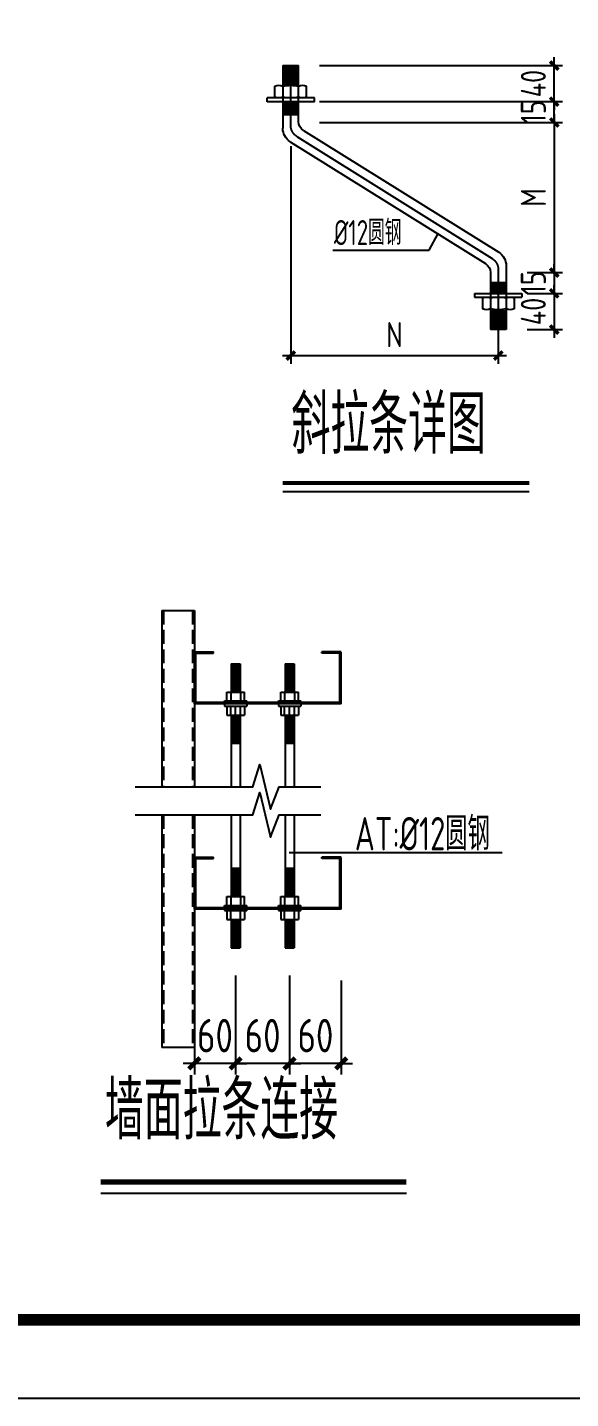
# Model space of a CAD drawing. Extents: x 180850 to 1399066, y 48356 to 327880.
# Drawn here: x 1126569 to 1136329, y 136382 to 161005 of the extents above; entities that cross this region are included whole.
import ezdxf
from ezdxf.enums import TextEntityAlignment as Align

# ---------------------------------------------------------------- set-up
doc = ezdxf.new("R2010")
doc.units = 0
doc.header["$LTSCALE"] = 1000
doc.linetypes.add('ACAD_ISO04W100', pattern=[30.5, 24, -3, 0.5, -3])
doc.linetypes.add('DASH', pattern=[0.35, 0.25, -0.1])
for name, color, linetype in [('AXIS_DIM', 3, 'Continuous'), ('DIM', 146, 'Continuous'), ('Jjlx', 2, 'Continuous'), ('LT', 181, 'Continuous'), ('NUM', 7, 'Continuous'), ('PUB_TITLE', 4, 'Continuous'), ('PZ', 202, 'Continuous'), ('THIN', 7, 'Continuous'), ('引出线', 3, 'Continuous'), ('引线', 3, 'Continuous'), ('文字', 7, 'Continuous'), ('轴线', 8, 'ACAD_ISO04W100')]:
    doc.layers.add(name, color=color, linetype=linetype)
doc.styles.add('TSSD_Dimension', font='Tssdeng.shx', dxfattribs={"width": 0.8, "bigfont": 'hztxt.shx'})
doc.styles.add('标准字体', font='tssdeng.shx', dxfattribs={"width": 0.7, "bigfont": 'tssdchn.shx'})
doc.dimstyles.new('TSSD_15_150', dxfattribs={"dimtxt": 450, "dimasz": 150, "dimexe": 150, "dimexo": 375, "dimgap": 150, "dimtad": 1, "dimdec": 0, "dimlfac": 0.1, "dimzin": 0, "dimdsep": 46, "dimtxsty": 'TSSD_Dimension', "dimblk": 'ARCHTICK', "dimblk1": 'ARCHTICK', "dimblk2": 'ARCHTICK', "dimcen": 0, "dimdle": 150, "dimclrt": 7, "dimadec": 0, "dimazin": 0, "dimtfac": 1, "dimtdec": 0, "dimtix": 1, "dimtmove": 2, "dimatfit": 3, "dimfxl": 1, "dimtolj": 1, "dimtzin": 0, "dimarcsym": 0})
doc.dimstyles.new('TSSD_20_200', dxfattribs={"dimtxt": 600, "dimasz": 200, "dimexe": 200, "dimexo": 500, "dimgap": 200, "dimtad": 1, "dimdec": 0, "dimlfac": 0.05, "dimzin": 0, "dimdsep": 46, "dimtxsty": 'TSSD_Dimension', "dimblk": 'ARCHTICK', "dimblk1": 'ARCHTICK', "dimblk2": 'ARCHTICK', "dimcen": 0, "dimdle": 200, "dimclrt": 7, "dimadec": 0, "dimazin": 0, "dimtfac": 1, "dimtdec": 0, "dimtix": 1, "dimtmove": 2, "dimatfit": 3, "dimfxl": 1, "dimtolj": 1, "dimtzin": 0, "dimarcsym": 0})

# ---------------------------------------------------------------- blocks, each defined once
blk = doc.blocks.new('_ArchTick')
at = {"color": 0, "linetype": 'ByBlock', "const_width": 0.4}
blk.add_lwpolyline([(-0.5, -0.5), (0.5, 0.5)], dxfattribs=at)
blk = doc.blocks.new('*D542')
at = {"layer": 'AXIS_DIM', "color": 0, "lineweight": -2, "transparency": 16777216}
for p, q in [((1129569, 143979), (1129569, 142200)), ((1130311, 143979), (1130311, 142200)), ((1129569, 142400), (1129369, 142400)), ((1130311, 142400), (1129569, 142400)), ((1130311, 142400), (1130511, 142400))]:
    blk.add_line(p, q, dxfattribs=at)
at = {"layer": 'Defpoints', "color": 0, "transparency": 16777216}
for p in [(1129569, 144479), (1130311, 144479), (1129569, 142400)]:
    blk.add_point(p, dxfattribs=at)
at = {"layer": 'AXIS_DIM', "color": 0, "lineweight": -2, "transparency": 16777216, "xscale": 200, "yscale": 200, "zscale": 200}
blk.add_blockref('_ArchTick', (1129569, 142400), dxfattribs=at)
at = {"layer": 'AXIS_DIM', "color": 0, "lineweight": -2, "transparency": 16777216, "xscale": 200, "yscale": 200, "zscale": 200, "rotation": 180}
blk.add_blockref('_ArchTick', (1130311, 142400), dxfattribs=at)
at = {"layer": 'AXIS_DIM', "color": 7, "transparency": 16777216, "insert": (1129940, 142900), "char_height": 600, "attachment_point": 5, "style": 'TSSD_Dimension'}
blk.add_mtext('\\A1;60', dxfattribs=at)
blk = doc.blocks.new('*D543')
at = {"layer": 'AXIS_DIM', "color": 0, "lineweight": -2, "transparency": 16777216}
for p, q in [((1131280, 143979), (1131280, 142200)), ((1132209, 143887), (1132209, 142200)), ((1131280, 142400), (1131080, 142400)), ((1132209, 142400), (1131280, 142400)), ((1132209, 142400), (1132409, 142400))]:
    blk.add_line(p, q, dxfattribs=at)
at = {"layer": 'Defpoints', "color": 0, "transparency": 16777216}
for p in [(1131280, 144479), (1132209, 144387), (1131280, 142400)]:
    blk.add_point(p, dxfattribs=at)
at = {"layer": 'AXIS_DIM', "color": 0, "lineweight": -2, "transparency": 16777216, "xscale": 200, "yscale": 200, "zscale": 200}
blk.add_blockref('_ArchTick', (1131280, 142400), dxfattribs=at)
at = {"layer": 'AXIS_DIM', "color": 0, "lineweight": -2, "transparency": 16777216, "xscale": 200, "yscale": 200, "zscale": 200, "rotation": 180}
blk.add_blockref('_ArchTick', (1132209, 142400), dxfattribs=at)
at = {"layer": 'AXIS_DIM', "color": 7, "transparency": 16777216, "insert": (1131745, 142900), "char_height": 600, "attachment_point": 5, "style": 'TSSD_Dimension'}
blk.add_mtext('\\A1;60', dxfattribs=at)
blk = doc.blocks.new('*D547')
at = {"layer": 'AXIS_DIM', "color": 0, "lineweight": -2, "transparency": 16777216}
for p, q in [((1130311, 143979), (1130311, 142200)), ((1131280, 143979), (1131280, 142200)), ((1130311, 142400), (1130111, 142400)), ((1131280, 142400), (1130311, 142400)), ((1131280, 142400), (1131480, 142400))]:
    blk.add_line(p, q, dxfattribs=at)
at = {"layer": 'Defpoints', "color": 0, "transparency": 16777216}
for p in [(1130311, 144479), (1131280, 144479), (1130311, 142400)]:
    blk.add_point(p, dxfattribs=at)
at = {"layer": 'AXIS_DIM', "color": 0, "lineweight": -2, "transparency": 16777216, "xscale": 200, "yscale": 200, "zscale": 200}
blk.add_blockref('_ArchTick', (1130311, 142400), dxfattribs=at)
at = {"layer": 'AXIS_DIM', "color": 0, "lineweight": -2, "transparency": 16777216, "xscale": 200, "yscale": 200, "zscale": 200, "rotation": 180}
blk.add_blockref('_ArchTick', (1131280, 142400), dxfattribs=at)
at = {"layer": 'AXIS_DIM', "color": 7, "transparency": 16777216, "insert": (1130796, 142900), "char_height": 600, "attachment_point": 5, "style": 'TSSD_Dimension'}
blk.add_mtext('\\A1;60', dxfattribs=at)
blk = doc.blocks.new('*D528')
at = {"layer": 'Defpoints', "color": 0, "transparency": 16777216}
for p in [(1135172, 156603), (1135391, 156229), (1136035, 156229)]:
    blk.add_point(p, dxfattribs=at)
at = {"layer": 'DIM', "color": 0, "lineweight": -2, "transparency": 16777216}
for p, q in [((1136035, 156603), (1136035, 156753)), ((1135547, 156603), (1136185, 156603)), ((1136035, 156603), (1136035, 156229)), ((1135766, 156229), (1136185, 156229)), ((1136035, 156229), (1136035, 156079))]:
    blk.add_line(p, q, dxfattribs=at)
at = {"layer": 'DIM', "color": 0, "lineweight": -2, "transparency": 16777216, "xscale": 150, "yscale": 150, "zscale": 150}
for p, rotation in [((1136035, 156603), 270), ((1136035, 156229), 90)]:
    blk.add_blockref('_ArchTick', p, dxfattribs=dict(at, rotation=rotation))
at = {"layer": 'DIM', "color": 7, "transparency": 16777216, "insert": (1135660, 156416), "char_height": 450, "attachment_point": 5, "rotation": 90, "style": 'TSSD_Dimension'}
blk.add_mtext('\\A1;15', dxfattribs=at)
blk = doc.blocks.new('*D529')
at = {"layer": 'Defpoints', "color": 0, "transparency": 16777216}
for p in [(1135172, 156229), (1135172, 155580), (1136035, 155580)]:
    blk.add_point(p, dxfattribs=at)
at = {"layer": 'DIM', "color": 0, "lineweight": -2, "transparency": 16777216}
for p, q in [((1136035, 156229), (1136035, 156379)), ((1135547, 156229), (1136185, 156229)), ((1136035, 156229), (1136035, 155580)), ((1135547, 155580), (1136185, 155580)), ((1136035, 155580), (1136035, 155430))]:
    blk.add_line(p, q, dxfattribs=at)
at = {"layer": 'DIM', "color": 0, "lineweight": -2, "transparency": 16777216, "xscale": 150, "yscale": 150, "zscale": 150}
for p, rotation in [((1136035, 156229), 270), ((1136035, 155580), 90)]:
    blk.add_blockref('_ArchTick', p, dxfattribs=dict(at, rotation=rotation))
at = {"layer": 'DIM', "color": 7, "transparency": 16777216, "insert": (1135660, 155904), "char_height": 450, "attachment_point": 5, "rotation": 90, "style": 'TSSD_Dimension'}
blk.add_mtext('\\A1;40', dxfattribs=at)
blk = doc.blocks.new('*D530')
at = {"layer": 'Defpoints', "color": 0, "transparency": 16777216}
for p in [(1131301, 159246), (1135030, 156117), (1135030, 155112)]:
    blk.add_point(p, dxfattribs=at)
at = {"layer": 'DIM', "color": 0, "lineweight": -2, "transparency": 16777216}
for p, q in [((1131301, 158871), (1131301, 154962)), ((1135030, 155742), (1135030, 154962)), ((1131151, 155112), (1135180, 155112))]:
    blk.add_line(p, q, dxfattribs=at)
at = {"layer": 'DIM', "color": 0, "lineweight": -2, "transparency": 16777216, "xscale": 150, "yscale": 150, "zscale": 150, "rotation": 180}
blk.add_blockref('_ArchTick', (1131301, 155112), dxfattribs=at)
at = {"layer": 'DIM', "color": 0, "lineweight": -2, "transparency": 16777216, "xscale": 150, "yscale": 150, "zscale": 150}
blk.add_blockref('_ArchTick', (1135030, 155112), dxfattribs=at)
at = {"layer": 'DIM', "color": 7, "transparency": 16777216, "insert": (1133165, 155487), "char_height": 450, "attachment_point": 5, "style": 'TSSD_Dimension'}
blk.add_mtext('\\A1;N', dxfattribs=at)
blk = doc.blocks.new('*D531')
at = {"layer": 'Defpoints', "color": 0, "transparency": 16777216}
for p in [(1131442, 159298), (1135172, 156603), (1136035, 156603)]:
    blk.add_point(p, dxfattribs=at)
at = {"layer": 'DIM', "color": 0, "lineweight": -2, "transparency": 16777216}
for p, q in [((1136035, 159448), (1136035, 156453)), ((1131817, 159298), (1136185, 159298)), ((1135547, 156603), (1136185, 156603))]:
    blk.add_line(p, q, dxfattribs=at)
at = {"layer": 'DIM', "color": 0, "lineweight": -2, "transparency": 16777216, "xscale": 150, "yscale": 150, "zscale": 150}
for p, rotation in [((1136035, 159298), 90), ((1136035, 156603), 270)]:
    blk.add_blockref('_ArchTick', p, dxfattribs=dict(at, rotation=rotation))
at = {"layer": 'DIM', "color": 7, "transparency": 16777216, "insert": (1135660, 157950), "char_height": 450, "attachment_point": 5, "rotation": 90, "style": 'TSSD_Dimension'}
blk.add_mtext('\\A1;M', dxfattribs=at)
blk = doc.blocks.new('*D532')
at = {"layer": 'Defpoints', "color": 0, "transparency": 16777216}
for p in [(1131659, 159672), (1136035, 159672), (1131442, 159298)]:
    blk.add_point(p, dxfattribs=at)
at = {"layer": 'DIM', "color": 0, "lineweight": -2, "transparency": 16777216}
for p, q in [((1136035, 159672), (1136035, 159822)), ((1132034, 159672), (1136185, 159672)), ((1136035, 159298), (1136035, 159672)), ((1131817, 159298), (1136185, 159298)), ((1136035, 159298), (1136035, 159148))]:
    blk.add_line(p, q, dxfattribs=at)
at = {"layer": 'DIM', "color": 0, "lineweight": -2, "transparency": 16777216, "xscale": 150, "yscale": 150, "zscale": 150}
for p, rotation in [((1136035, 159672), 270), ((1136035, 159298), 90)]:
    blk.add_blockref('_ArchTick', p, dxfattribs=dict(at, rotation=rotation))
at = {"layer": 'DIM', "color": 7, "transparency": 16777216, "insert": (1135660, 159485), "char_height": 450, "attachment_point": 5, "rotation": 90, "style": 'TSSD_Dimension'}
blk.add_mtext('\\A1;15', dxfattribs=at)
blk = doc.blocks.new('*D533')
at = {"layer": 'Defpoints', "color": 0, "transparency": 16777216}
for p in [(1131442, 160321), (1136035, 160321), (1131442, 159672)]:
    blk.add_point(p, dxfattribs=at)
at = {"layer": 'DIM', "color": 0, "lineweight": -2, "transparency": 16777216}
for p, q in [((1131817, 160321), (1136185, 160321)), ((1136035, 160321), (1136035, 160471)), ((1136035, 159672), (1136035, 160321)), ((1131817, 159672), (1136185, 159672)), ((1136035, 159672), (1136035, 159522))]:
    blk.add_line(p, q, dxfattribs=at)
at = {"layer": 'DIM', "color": 0, "lineweight": -2, "transparency": 16777216, "xscale": 150, "yscale": 150, "zscale": 150}
for p, rotation in [((1136035, 160321), 270), ((1136035, 159672), 90)]:
    blk.add_blockref('_ArchTick', p, dxfattribs=dict(at, rotation=rotation))
at = {"layer": 'DIM', "color": 7, "transparency": 16777216, "insert": (1135660, 159997), "char_height": 450, "attachment_point": 5, "rotation": 90, "style": 'TSSD_Dimension'}
blk.add_mtext('\\A1;40', dxfattribs=at)

msp = doc.modelspace()

# ---------------------------------------------------------------- hatches: boundary and pattern name
at = {"layer": 'PZ'}
h = msp.add_hatch(dxfattribs=at)
h.set_pattern_fill('ANSI31', color=256, scale=5.24401, angle=135, style=0)
h.set_pattern_definition([(360, (-86633.84, 2997497.117), (3e-15, -29.9695162), [])])
edge = h.paths.add_edge_path()
edge.add_line((1131300.88, 160321.46), (1131300.88, 159966.29))
edge.add_ellipse((1131300.88, 159335.31), major_axis=(-446.17, 446.17), ratio=1, start_angle=-45, end_angle=-32.032716)
edge.add_line((1131159.29, 159950.2), (1131159.29, 160321.46))
edge.add_line((1131159.29, 160321.46), (1131300.88, 160321.46))
edge = h.paths.add_edge_path()
edge.add_line((1131442.47, 160321.46), (1131442.47, 159950.2))
edge.add_ellipse((1131300.88, 159335.31), major_axis=(-446.17, 446.17), ratio=1, start_angle=-57.967284, end_angle=-45)
edge.add_line((1131300.88, 159966.29), (1131300.88, 160321.46))
edge.add_line((1131300.88, 160321.46), (1131442.47, 160321.46))
h.paths.add_polyline_path([(1131300.88, 159671.88), (1131300.88, 159443.87), (1131159.29, 159443.87), (1131159.29, 159671.88)])
h.paths.add_polyline_path([(1131442.47, 159671.88), (1131442.47, 159443.87), (1131300.88, 159443.87), (1131300.88, 159671.88)])
h = msp.add_hatch(color=256, dxfattribs=at)
edge = h.paths.add_edge_path()
edge.add_line((1131159.29, 159950.2), (1131159.29, 159966.29))
edge.add_line((1131159.29, 159966.29), (1131300.88, 159966.29))
edge.add_ellipse((1131300.88, 159335.31), major_axis=(446.17, 446.17), ratio=1, start_angle=45, end_angle=57.967284)
edge = h.paths.add_edge_path()
edge.add_ellipse((1131088.5, 159802.51), major_axis=(-115.81, 115.81), ratio=1, start_angle=-70.610722, end_angle=-45)
edge.add_line((1131088.5, 159966.29), (1131159.29, 159966.29))
edge.add_line((1131159.29, 159966.29), (1131159.29, 159950.2))
h = msp.add_hatch(color=256, dxfattribs=at)
edge = h.paths.add_edge_path()
edge.add_line((1131442.47, 159950.2), (1131442.47, 159966.29))
edge.add_line((1131442.47, 159966.29), (1131300.88, 159966.29))
edge.add_ellipse((1131300.88, 159335.31), major_axis=(-446.17, 446.17), ratio=1, start_angle=302.032716, end_angle=315, ccw=False)
edge = h.paths.add_edge_path()
edge.add_ellipse((1131513.26, 159802.51), major_axis=(115.81, 115.81), ratio=1, start_angle=405, end_angle=430.610722, ccw=False)
edge.add_line((1131513.26, 159966.29), (1131442.47, 159966.29))
edge.add_line((1131442.47, 159966.29), (1131442.47, 159950.2))
h = msp.add_hatch(color=256, dxfattribs=at)
edge = h.paths.add_edge_path()
edge.add_line((1131159.29, 159754.04), (1131159.29, 159737.95))
edge.add_line((1131159.29, 159737.95), (1131300.88, 159737.95))
edge.add_ellipse((1131300.88, 160368.93), major_axis=(446.17, 446.17), ratio=1, start_angle=212.032716, end_angle=225, ccw=False)
edge = h.paths.add_edge_path()
edge.add_ellipse((1131088.5, 159901.73), major_axis=(-115.81, 115.81), ratio=1, start_angle=135, end_angle=160.610722, ccw=False)
edge.add_line((1131088.5, 159737.95), (1131159.29, 159737.95))
edge.add_line((1131159.29, 159737.95), (1131159.29, 159754.04))
h = msp.add_hatch(color=256, dxfattribs=at)
edge = h.paths.add_edge_path()
edge.add_line((1131442.47, 159754.04), (1131442.47, 159737.95))
edge.add_line((1131442.47, 159737.95), (1131300.88, 159737.95))
edge.add_ellipse((1131300.88, 160368.93), major_axis=(-446.17, 446.17), ratio=1, start_angle=135, end_angle=147.967284)
edge = h.paths.add_edge_path()
edge.add_ellipse((1131513.26, 159901.73), major_axis=(115.81, 115.81), ratio=1, start_angle=199.389278, end_angle=225)
edge.add_line((1131513.26, 159737.95), (1131442.47, 159737.95))
edge.add_line((1131442.47, 159737.95), (1131442.47, 159754.04))
h = msp.add_hatch(dxfattribs=at)
h.set_pattern_fill('ANSI31', color=256, scale=5.24401, angle=135, style=0)
h.set_pattern_definition([(180, (2352964.713, -2681596.138), (-3e-15, 29.9695162), [])])
edge = h.paths.add_edge_path()
edge.add_line((1135029.99, 155579.52), (1135029.99, 155934.69))
edge.add_ellipse((1135029.99, 156565.67), major_axis=(-446.17, 446.17), ratio=1, start_angle=135, end_angle=147.967284)
edge.add_line((1135171.58, 155950.78), (1135171.58, 155579.52))
edge.add_line((1135171.58, 155579.52), (1135029.99, 155579.52))
edge = h.paths.add_edge_path()
edge.add_line((1134888.41, 155579.52), (1134888.41, 155950.78))
edge.add_ellipse((1135029.99, 156565.67), major_axis=(446.17, 446.17), ratio=1, start_angle=212.032716, end_angle=225)
edge.add_line((1135029.99, 155934.69), (1135029.99, 155579.52))
edge.add_line((1135029.99, 155579.52), (1134888.41, 155579.52))
h.paths.add_polyline_path([(1135029.99, 156229.1), (1135029.99, 156457.11), (1135171.58, 156457.11), (1135171.58, 156229.1)])
h.paths.add_polyline_path([(1134888.41, 156229.1), (1134888.41, 156457.11), (1135029.99, 156457.11), (1135029.99, 156229.1)])
h = msp.add_hatch(color=256, dxfattribs=at)
edge = h.paths.add_edge_path()
edge.add_line((1134888.41, 156146.94), (1134888.41, 156163.03))
edge.add_line((1134888.41, 156163.03), (1135029.99, 156163.03))
edge.add_ellipse((1135029.99, 155532.05), major_axis=(446.17, 446.17), ratio=1, start_angle=45, end_angle=57.967284)
edge = h.paths.add_edge_path()
edge.add_ellipse((1134817.61, 155999.25), major_axis=(-115.81, 115.81), ratio=1, start_angle=-70.610722, end_angle=-45)
edge.add_line((1134817.61, 156163.03), (1134888.41, 156163.03))
edge.add_line((1134888.41, 156163.03), (1134888.41, 156146.94))
h = msp.add_hatch(color=256, dxfattribs=at)
edge = h.paths.add_edge_path()
edge.add_line((1135171.58, 156146.94), (1135171.58, 156163.03))
edge.add_line((1135171.58, 156163.03), (1135029.99, 156163.03))
edge.add_ellipse((1135029.99, 155532.05), major_axis=(-446.17, 446.17), ratio=1, start_angle=302.032716, end_angle=315, ccw=False)
edge = h.paths.add_edge_path()
edge.add_ellipse((1135242.38, 155999.25), major_axis=(115.81, 115.81), ratio=1, start_angle=405, end_angle=430.610722, ccw=False)
edge.add_line((1135242.38, 156163.03), (1135171.58, 156163.03))
edge.add_line((1135171.58, 156163.03), (1135171.58, 156146.94))
h = msp.add_hatch(color=256, dxfattribs=at)
edge = h.paths.add_edge_path()
edge.add_line((1134888.41, 155950.78), (1134888.41, 155934.69))
edge.add_line((1134888.41, 155934.69), (1135029.99, 155934.69))
edge.add_ellipse((1135029.99, 156565.67), major_axis=(446.17, 446.17), ratio=1, start_angle=212.032716, end_angle=225, ccw=False)
edge = h.paths.add_edge_path()
edge.add_ellipse((1134817.61, 156098.47), major_axis=(-115.81, 115.81), ratio=1, start_angle=135, end_angle=160.610722, ccw=False)
edge.add_line((1134817.61, 155934.69), (1134888.41, 155934.69))
edge.add_line((1134888.41, 155934.69), (1134888.41, 155950.78))
h = msp.add_hatch(color=256, dxfattribs=at)
edge = h.paths.add_edge_path()
edge.add_line((1135171.58, 155950.78), (1135171.58, 155934.69))
edge.add_line((1135171.58, 155934.69), (1135029.99, 155934.69))
edge.add_ellipse((1135029.99, 156565.67), major_axis=(-446.17, 446.17), ratio=1, start_angle=135, end_angle=147.967284)
edge = h.paths.add_edge_path()
edge.add_ellipse((1135242.38, 156098.47), major_axis=(115.81, 115.81), ratio=1, start_angle=199.389278, end_angle=225)
edge.add_line((1135242.38, 155934.69), (1135171.58, 155934.69))
edge.add_line((1135171.58, 155934.69), (1135171.58, 155950.78))

# ---------------------------------------------------------------- linework, layer by layer
at = {"layer": 'Jjlx', "linetype": 'DASH'}
for p, q in [((1129014.75, 150535.73), (1129014.75, 147366.1)), ((1129537.35, 150535.73), (1129537.35, 147366.1)), ((1129014.75, 146865.54), (1129014.75, 142687.08)), ((1129537.35, 146865.54), (1129537.35, 142687.08))]:
    msp.add_line(p, q, dxfattribs=at)
at = {"layer": 'Jjlx'}
for p, q in [((1130151.41, 149069.47, 2889.46), (1130471.41, 149069.47, 2889.46)), ((1130151.41, 148909.47, 2889.46), (1130151.41, 149069.47, 2889.46)), ((1130222.24, 149069.47, 2889.46), (1130222.24, 148909.47, 2889.46)), ((1130400.57, 149069.47, 2889.46), (1130400.57, 148909.47, 2889.46)), ((1130471.41, 148909.47, 2889.46), (1130471.41, 149069.47, 2889.46)), ((1131120.39, 149069.47, 2889.46), (1131440.39, 149069.47, 2889.46)), ((1131120.39, 148909.47, 2889.46), (1131120.39, 149069.47, 2889.46)), ((1131191.22, 149069.47, 2889.46), (1131191.22, 148909.47, 2889.46)), ((1131369.56, 149069.47, 2889.46), (1131369.56, 148909.47, 2889.46)), ((1131440.39, 148909.47, 2889.46), (1131440.39, 149069.47, 2889.46)), ((1130111.41, 148909.47, 2889.46), (1130511.41, 148909.47, 2889.46)), ((1130111.41, 148882.81, 2889.46), (1130111.41, 148909.47, 2889.46)), ((1130111.41, 148860.82, 2889.46), (1130111.41, 148816.14, 2889.46)), ((1130111.41, 148816.14, 2889.46), (1130511.41, 148816.14, 2889.46)), ((1130151.41, 148816.14, 2889.46), (1130151.41, 148656.14, 2889.46)), ((1130222.24, 148656.14, 2889.46), (1130222.24, 148816.14, 2889.46)), ((1130311.41, 148656.14, 2889.46), (1130311.41, 148816.14, 2889.46)), ((1130400.57, 148656.14, 2889.46), (1130400.57, 148816.14, 2889.46)), ((1130471.41, 148816.14, 2889.46), (1130471.41, 148656.14, 2889.46)), ((1130511.41, 148882.81, 2889.46), (1130511.41, 148909.47, 2889.46)), ((1130511.41, 148860.82, 2889.46), (1130511.41, 148816.14, 2889.46)), ((1131080.39, 148909.47, 2889.46), (1131480.39, 148909.47, 2889.46)), ((1131080.39, 148882.81, 2889.46), (1131080.39, 148909.47, 2889.46)), ((1131080.39, 148860.82, 2889.46), (1131080.39, 148816.14, 2889.46)), ((1131080.39, 148816.14, 2889.46), (1131480.39, 148816.14, 2889.46)), ((1131120.39, 148816.14, 2889.46), (1131120.39, 148656.14, 2889.46)), ((1131191.22, 148656.14, 2889.46), (1131191.22, 148816.14, 2889.46)), ((1131280.39, 148656.14, 2889.46), (1131280.39, 148816.14, 2889.46)), ((1131369.56, 148656.14, 2889.46), (1131369.56, 148816.14, 2889.46)), ((1131440.39, 148816.14, 2889.46), (1131440.39, 148656.14, 2889.46)), ((1131480.39, 148882.81, 2889.46), (1131480.39, 148909.47, 2889.46)), ((1131480.39, 148860.82, 2889.46), (1131480.39, 148816.14, 2889.46)), ((1130151.41, 148656.14, 2889.46), (1130471.41, 148656.14, 2889.46)), ((1131120.39, 148656.14, 2889.46), (1131440.39, 148656.14, 2889.46)), ((1130151.41, 145399.29, 2889.46), (1130471.41, 145399.29, 2889.46)), ((1130151.41, 145239.29, 2889.46), (1130151.41, 145399.29, 2889.46)), ((1130222.24, 145399.29, 2889.46), (1130222.24, 145239.29, 2889.46)), ((1130400.57, 145399.29, 2889.46), (1130400.57, 145239.29, 2889.46)), ((1130471.41, 145239.29, 2889.46), (1130471.41, 145399.29, 2889.46)), ((1131120.39, 145399.29, 2889.46), (1131440.39, 145399.29, 2889.46)), ((1131120.39, 145239.29, 2889.46), (1131120.39, 145399.29, 2889.46)), ((1131191.22, 145399.29, 2889.46), (1131191.22, 145239.29, 2889.46)), ((1131369.56, 145399.29, 2889.46), (1131369.56, 145239.29, 2889.46)), ((1131440.39, 145239.29, 2889.46), (1131440.39, 145399.29, 2889.46)), ((1130111.41, 145239.29, 2889.46), (1130511.41, 145239.29, 2889.46)), ((1130111.41, 145196.62, 2889.46), (1130111.41, 145239.29, 2889.46)), ((1130111.41, 145172.62, 2889.46), (1130111.41, 145145.95, 2889.46)), ((1130111.41, 145145.95, 2889.46), (1130511.41, 145145.95, 2889.46)), ((1130151.41, 145145.95, 2889.46), (1130151.41, 144985.95, 2889.46)), ((1130222.24, 144985.95, 2889.46), (1130222.24, 145145.95, 2889.46)), ((1130400.57, 144985.95, 2889.46), (1130400.57, 145145.95, 2889.46)), ((1130471.41, 145145.95, 2889.46), (1130471.41, 144985.95, 2889.46)), ((1130511.41, 145196.62, 2889.46), (1130511.41, 145239.29, 2889.46)), ((1130511.41, 145172.62, 2889.46), (1130511.41, 145145.95, 2889.46)), ((1131080.39, 145239.29, 2889.46), (1131480.39, 145239.29, 2889.46)), ((1131080.39, 145196.62, 2889.46), (1131080.39, 145239.29, 2889.46)), ((1131080.39, 145172.62, 2889.46), (1131080.39, 145145.95, 2889.46)), ((1131080.39, 145145.95, 2889.46), (1131480.39, 145145.95, 2889.46)), ((1131120.39, 145145.95, 2889.46), (1131120.39, 144985.95, 2889.46)), ((1131191.22, 144985.95, 2889.46), (1131191.22, 145145.95, 2889.46)), ((1131369.56, 144985.95, 2889.46), (1131369.56, 145145.95, 2889.46)), ((1131440.39, 145145.95, 2889.46), (1131440.39, 144985.95, 2889.46)), ((1131480.39, 145196.62, 2889.46), (1131480.39, 145239.29, 2889.46)), ((1131480.39, 145172.62, 2889.46), (1131480.39, 145145.95, 2889.46)), ((1130151.41, 144985.95, 2889.46), (1130471.41, 144985.95, 2889.46)), ((1131120.39, 144985.95, 2889.46), (1131440.39, 144985.95, 2889.46))]:
    msp.add_line(p, q, dxfattribs=at)
at = {"layer": 'LT'}
for p, q in [((1129568.91, 149791.4), (1129916.06, 149791.4)), ((1129568.91, 148860.82), (1129568.91, 149784.82)), ((1129592.91, 149771.09), (1129916.06, 149771.09)), ((1129592.91, 148884.82), (1129592.91, 149771.09)), ((1129916.06, 149771.09), (1129916.06, 149791.4)), ((1132208.91, 149791.4), (1131861.77, 149791.4)), ((1131861.77, 149771.09), (1131861.77, 149791.4)), ((1132184.91, 149771.09), (1131861.77, 149771.09)), ((1132184.91, 148884.82), (1132184.91, 149771.09)), ((1132208.91, 148860.82), (1132208.91, 149784.82)), ((1132208.91, 148884.82), (1129568.91, 148884.82)), ((1132208.91, 148860.82), (1129568.91, 148860.82)), ((1129568.91, 146103.2), (1129916.06, 146103.2)), ((1129568.91, 145172.62, 2889.46), (1129568.91, 146096.62, 2889.46)), ((1129592.91, 146082.89), (1129916.06, 146082.89)), ((1129592.91, 145196.62), (1129592.91, 146082.89)), ((1129916.06, 146082.89), (1129916.06, 146103.2)), ((1131861.77, 146082.89), (1131861.77, 146103.2)), ((1132208.91, 146103.2), (1131861.77, 146103.2)), ((1132184.91, 146082.89), (1131861.77, 146082.89)), ((1132184.91, 145196.62), (1132184.91, 146082.89)), ((1132208.91, 145172.62), (1132208.91, 146096.62)), ((1132208.91, 145196.62), (1129568.91, 145196.62)), ((1132208.91, 145172.62), (1129568.91, 145172.62))]:
    msp.add_line(p, q, dxfattribs=at)
at = {"layer": 'NUM'}
for points, const_width in [([(1131157.31, 152823.5), (1135585.5, 152823.5)], 75), ([(1127888.33, 140271.24), (1133380.3, 140271.24)], 100)]:
    msp.add_lwpolyline(points, dxfattribs=dict(at, const_width=const_width))
msp.add_lwpolyline([(1131157.31, 152673.5), (1135585.5, 152673.5)], dxfattribs=at)
at = {"layer": 'PUB_TITLE'}
msp.add_lwpolyline([(1041333.16, 220381.89), (1189933.16, 220381.89), (1189933.16, 136381.97), (1041333.16, 136381.97)], close=True, dxfattribs=at)
at = {"layer": 'PUB_TITLE', "const_width": 212.12}
msp.add_lwpolyline([(1044868.51, 137796.11), (1044868.51, 218967.75), (1188519.02, 218967.75), (1188519.02, 137796.11)], close=True, dxfattribs=at)
at = {"layer": 'PZ'}
for p, q in [((1131159.29, 160321.46), (1131159.29, 159193.38)), ((1131159.29, 160321.46), (1131442.47, 160321.46)), ((1131442.47, 159298.06), (1131442.47, 160321.46)), ((1131017.7, 159754.04), (1131017.7, 159950.2)), ((1131584.05, 159754.04), (1131584.05, 159950.2)), ((1130876.11, 159671.88), (1130876.11, 159737.95)), ((1131725.64, 159737.95), (1130876.11, 159737.95)), ((1131725.64, 159671.88), (1130876.11, 159671.88)), ((1131725.64, 159671.88), (1131725.64, 159737.95)), ((1131531.25, 159156.47), (1135038.4, 156966.32)), ((1131292.47, 158953.19), (1134799.62, 156763.04)), ((1135171.58, 156726.13), (1135171.58, 155579.52)), ((1134888.41, 156602.92), (1134888.41, 155579.52)), ((1134605.23, 156229.1), (1134605.23, 156163.03)), ((1134605.23, 156229.1), (1135454.76, 156229.1)), ((1134605.23, 156163.03), (1135454.76, 156163.03)), ((1134746.82, 156146.94), (1134746.82, 155950.78)), ((1135313.17, 156146.94), (1135313.17, 155950.78)), ((1135454.76, 156229.1), (1135454.76, 156163.03)), ((1135171.58, 155579.52), (1134888.41, 155579.52)), ((1130231.41, 149576.14, 2889.46), (1130231.41, 149069.47, 2889.46)), ((1130231.41, 149556.73, 2889.46), (1130378.01, 149576.14, 2889.46)), ((1130231.41, 149576.14, 2889.46), (1130391.41, 149576.14, 2889.46)), ((1130231.41, 149535.54, 2889.46), (1130391.41, 149556.73, 2889.46)), ((1130231.41, 149514.36, 2889.46), (1130391.41, 149535.54, 2889.46)), ((1130231.41, 149493.17, 2889.46), (1130391.41, 149514.36, 2889.46)), ((1130231.41, 149471.99, 2889.46), (1130391.41, 149493.17, 2889.46)), ((1130231.41, 149450.8, 2889.46), (1130391.41, 149471.99, 2889.46)), ((1130391.41, 149576.14, 2889.46), (1130391.41, 149069.47, 2889.46)), ((1131200.39, 149576.14, 2889.46), (1131200.39, 149069.47, 2889.46)), ((1131200.39, 149556.73, 2889.46), (1131346.99, 149576.14, 2889.46)), ((1131200.39, 149576.14, 2889.46), (1131360.39, 149576.14, 2889.46)), ((1131200.39, 149535.54, 2889.46), (1131360.39, 149556.73, 2889.46)), ((1131200.39, 149514.36, 2889.46), (1131360.39, 149535.54, 2889.46)), ((1131200.39, 149493.17, 2889.46), (1131360.39, 149514.36, 2889.46)), ((1131200.39, 149471.99, 2889.46), (1131360.39, 149493.17, 2889.46)), ((1131200.39, 149450.8, 2889.46), (1131360.39, 149471.99, 2889.46)), ((1131360.39, 149576.14, 2889.46), (1131360.39, 149069.47, 2889.46)), ((1130231.41, 149429.62, 2889.46), (1130391.41, 149450.8, 2889.46)), ((1130231.41, 149408.43, 2889.46), (1130391.41, 149429.62, 2889.46)), ((1130231.41, 149387.25, 2889.46), (1130391.41, 149408.43, 2889.46)), ((1130231.41, 149366.06, 2889.46), (1130391.41, 149387.25, 2889.46)), ((1130231.41, 149344.88, 2889.46), (1130391.41, 149366.06, 2889.46)), ((1130231.41, 149323.69, 2889.46), (1130391.41, 149344.88, 2889.46)), ((1130231.41, 149302.51, 2889.46), (1130391.41, 149323.69, 2889.46)), ((1130231.41, 149281.32, 2889.46), (1130391.41, 149302.51, 2889.46)), ((1130231.41, 149260.14, 2889.46), (1130391.41, 149281.32, 2889.46)), ((1130231.41, 149238.95, 2889.46), (1130391.41, 149260.14, 2889.46)), ((1130231.41, 149217.77, 2889.46), (1130391.41, 149238.95, 2889.46)), ((1130231.41, 149196.58, 2889.46), (1130391.41, 149217.77, 2889.46)), ((1131200.39, 149429.62, 2889.46), (1131360.39, 149450.8, 2889.46)), ((1131200.39, 149408.43, 2889.46), (1131360.39, 149429.62, 2889.46)), ((1131200.39, 149387.25, 2889.46), (1131360.39, 149408.43, 2889.46)), ((1131200.39, 149366.06, 2889.46), (1131360.39, 149387.25, 2889.46)), ((1131200.39, 149344.88, 2889.46), (1131360.39, 149366.06, 2889.46)), ((1131200.39, 149323.69, 2889.46), (1131360.39, 149344.88, 2889.46)), ((1131200.39, 149302.51, 2889.46), (1131360.39, 149323.69, 2889.46)), ((1131200.39, 149281.32, 2889.46), (1131360.39, 149302.51, 2889.46)), ((1131200.39, 149260.14, 2889.46), (1131360.39, 149281.32, 2889.46)), ((1131200.39, 149238.95, 2889.46), (1131360.39, 149260.14, 2889.46)), ((1131200.39, 149217.77, 2889.46), (1131360.39, 149238.95, 2889.46)), ((1131200.39, 149196.58, 2889.46), (1131360.39, 149217.77, 2889.46)), ((1130231.41, 149175.4, 2889.46), (1130391.41, 149196.58, 2889.46)), ((1130231.41, 149154.21, 2889.46), (1130391.41, 149175.4, 2889.46)), ((1130231.41, 149133.03, 2889.46), (1130391.41, 149154.21, 2889.46)), ((1130231.41, 149111.84, 2889.46), (1130391.41, 149133.03, 2889.46)), ((1130231.41, 149090.66, 2889.46), (1130391.41, 149111.84, 2889.46)), ((1130231.41, 149069.47, 2889.46), (1130391.41, 149090.66, 2889.46)), ((1131200.39, 149175.4, 2889.46), (1131360.39, 149196.58, 2889.46)), ((1131200.39, 149154.21, 2889.46), (1131360.39, 149175.4, 2889.46)), ((1131200.39, 149133.03, 2889.46), (1131360.39, 149154.21, 2889.46)), ((1131200.39, 149111.84, 2889.46), (1131360.39, 149133.03, 2889.46)), ((1131200.39, 149090.66, 2889.46), (1131360.39, 149111.84, 2889.46)), ((1131200.39, 149069.47, 2889.46), (1131360.39, 149090.66, 2889.46)), ((1130231.41, 148656.14, 2889.46), (1130231.41, 147366.1, 2889.46)), ((1130231.41, 148656.14, 2889.46), (1130391.41, 148634.96, 2889.46)), ((1130231.41, 148656.14, 2889.46), (1130231.41, 148149.47, 2889.46)), ((1130231.41, 148634.96, 2889.46), (1130391.41, 148613.77, 2889.46)), ((1130231.41, 148613.77, 2889.46), (1130391.41, 148592.59, 2889.46)), ((1130231.41, 148592.59, 2889.46), (1130391.41, 148571.4, 2889.46)), ((1130231.41, 148571.4, 2889.46), (1130391.41, 148550.22, 2889.46)), ((1130231.41, 148550.22, 2889.46), (1130391.41, 148529.03, 2889.46)), ((1130231.41, 148529.03, 2889.46), (1130391.41, 148507.85, 2889.46)), ((1130231.41, 148507.85, 2889.46), (1130391.41, 148486.66, 2889.46)), ((1130231.41, 148486.66, 2889.46), (1130391.41, 148465.48, 2889.46)), ((1130391.41, 148656.14, 2889.46), (1130391.41, 147366.1, 2889.46)), ((1130391.41, 148656.14, 2889.46), (1130391.41, 148149.47, 2889.46)), ((1131200.39, 148656.14, 2889.46), (1131200.39, 147366.1, 2889.46)), ((1131200.39, 148656.14, 2889.46), (1131360.39, 148634.96, 2889.46)), ((1131200.39, 148656.14, 2889.46), (1131200.39, 148149.47, 2889.46)), ((1131200.39, 148634.96, 2889.46), (1131360.39, 148613.77, 2889.46)), ((1131200.39, 148613.77, 2889.46), (1131360.39, 148592.59, 2889.46)), ((1131200.39, 148592.59, 2889.46), (1131360.39, 148571.4, 2889.46)), ((1131200.39, 148571.4, 2889.46), (1131360.39, 148550.22, 2889.46)), ((1131200.39, 148550.22, 2889.46), (1131360.39, 148529.03, 2889.46)), ((1131200.39, 148529.03, 2889.46), (1131360.39, 148507.85, 2889.46)), ((1131200.39, 148507.85, 2889.46), (1131360.39, 148486.66, 2889.46)), ((1131200.39, 148486.66, 2889.46), (1131360.39, 148465.48, 2889.46)), ((1131360.39, 148656.14, 2889.46), (1131360.39, 147366.1, 2889.46)), ((1131360.39, 148656.14, 2889.46), (1131360.39, 148149.47, 2889.46)), ((1130231.41, 148465.48, 2889.46), (1130391.41, 148444.29, 2889.46)), ((1130231.41, 148444.29, 2889.46), (1130391.41, 148423.11, 2889.46)), ((1130231.41, 148423.11, 2889.46), (1130391.41, 148401.92, 2889.46)), ((1130231.41, 148401.92, 2889.46), (1130391.41, 148380.74, 2889.46)), ((1130231.41, 148380.74, 2889.46), (1130391.41, 148359.55, 2889.46)), ((1130231.41, 148359.55, 2889.46), (1130391.41, 148338.37, 2889.46)), ((1130231.41, 148338.37, 2889.46), (1130391.41, 148317.18, 2889.46)), ((1130231.41, 148317.18, 2889.46), (1130391.41, 148296, 2889.46)), ((1130231.41, 148296, 2889.46), (1130391.41, 148274.81, 2889.46)), ((1130231.41, 148274.81, 2889.46), (1130391.41, 148253.63, 2889.46)), ((1130231.41, 148253.63, 2889.46), (1130391.41, 148232.44, 2889.46)), ((1130231.41, 148232.44, 2889.46), (1130391.41, 148211.26, 2889.46)), ((1131200.39, 148465.48, 2889.46), (1131360.39, 148444.29, 2889.46)), ((1131200.39, 148444.29, 2889.46), (1131360.39, 148423.11, 2889.46)), ((1131200.39, 148423.11, 2889.46), (1131360.39, 148401.92, 2889.46)), ((1131200.39, 148401.92, 2889.46), (1131360.39, 148380.74, 2889.46)), ((1131200.39, 148380.74, 2889.46), (1131360.39, 148359.55, 2889.46)), ((1131200.39, 148359.55, 2889.46), (1131360.39, 148338.37, 2889.46)), ((1131200.39, 148338.37, 2889.46), (1131360.39, 148317.18, 2889.46)), ((1131200.39, 148317.18, 2889.46), (1131360.39, 148296, 2889.46)), ((1131200.39, 148296, 2889.46), (1131360.39, 148274.81, 2889.46)), ((1131200.39, 148274.81, 2889.46), (1131360.39, 148253.63, 2889.46)), ((1131200.39, 148253.63, 2889.46), (1131360.39, 148232.44, 2889.46)), ((1131200.39, 148232.44, 2889.46), (1131360.39, 148211.26, 2889.46)), ((1130231.41, 148211.26, 2889.46), (1130391.41, 148190.07, 2889.46)), ((1130231.41, 148190.07, 2889.46), (1130391.41, 148168.89, 2889.46)), ((1130231.41, 148168.89, 2889.46), (1130378.01, 148149.47, 2889.46)), ((1130231.41, 148149.47, 2889.46), (1130391.41, 148149.47, 2889.46)), ((1131200.39, 148211.26, 2889.46), (1131360.39, 148190.07, 2889.46)), ((1131200.39, 148190.07, 2889.46), (1131360.39, 148168.89, 2889.46)), ((1131200.39, 148168.89, 2889.46), (1131346.99, 148149.47, 2889.46)), ((1131200.39, 148149.47, 2889.46), (1131360.39, 148149.47, 2889.46)), ((1130231.41, 146865.54, 2889.46), (1130231.41, 145399.29, 2889.46)), ((1130391.41, 146865.54, 2889.46), (1130391.41, 145399.29, 2889.46)), ((1131200.39, 146865.54, 2889.46), (1131200.39, 145399.29, 2889.46)), ((1131360.39, 146865.54, 2889.46), (1131360.39, 145399.29, 2889.46)), ((1130231.41, 145886.54, 2889.46), (1130378.01, 145905.95, 2889.46)), ((1130231.41, 145905.95, 2889.46), (1130391.41, 145905.95, 2889.46)), ((1130231.41, 145865.36, 2889.46), (1130391.41, 145886.54, 2889.46)), ((1130231.41, 145844.17, 2889.46), (1130391.41, 145865.36, 2889.46)), ((1130231.41, 145822.99, 2889.46), (1130391.41, 145844.17, 2889.46)), ((1130231.41, 145801.8, 2889.46), (1130391.41, 145822.99, 2889.46)), ((1130231.41, 145780.62, 2889.46), (1130391.41, 145801.8, 2889.46)), ((1130231.41, 145759.43, 2889.46), (1130391.41, 145780.62, 2889.46)), ((1131200.39, 145886.54, 2889.46), (1131346.99, 145905.95, 2889.46)), ((1131200.39, 145905.95, 2889.46), (1131360.39, 145905.95, 2889.46)), ((1131200.39, 145865.36, 2889.46), (1131360.39, 145886.54, 2889.46)), ((1131200.39, 145844.17, 2889.46), (1131360.39, 145865.36, 2889.46)), ((1131200.39, 145822.99, 2889.46), (1131360.39, 145844.17, 2889.46)), ((1131200.39, 145801.8, 2889.46), (1131360.39, 145822.99, 2889.46)), ((1131200.39, 145780.62, 2889.46), (1131360.39, 145801.8, 2889.46)), ((1131200.39, 145759.43, 2889.46), (1131360.39, 145780.62, 2889.46)), ((1130231.41, 145738.25, 2889.46), (1130391.41, 145759.43, 2889.46)), ((1130231.41, 145717.06, 2889.46), (1130391.41, 145738.25, 2889.46)), ((1130231.41, 145695.88, 2889.46), (1130391.41, 145717.06, 2889.46)), ((1130231.41, 145674.69, 2889.46), (1130391.41, 145695.88, 2889.46)), ((1130231.41, 145653.51, 2889.46), (1130391.41, 145674.69, 2889.46)), ((1130231.41, 145632.32, 2889.46), (1130391.41, 145653.51, 2889.46)), ((1130231.41, 145611.14, 2889.46), (1130391.41, 145632.32, 2889.46)), ((1130231.41, 145589.95, 2889.46), (1130391.41, 145611.14, 2889.46)), ((1130231.41, 145568.77, 2889.46), (1130391.41, 145589.95, 2889.46)), ((1130231.41, 145547.58, 2889.46), (1130391.41, 145568.77, 2889.46)), ((1130231.41, 145526.4, 2889.46), (1130391.41, 145547.58, 2889.46)), ((1130231.41, 145505.21, 2889.46), (1130391.41, 145526.4, 2889.46)), ((1131200.39, 145738.25, 2889.46), (1131360.39, 145759.43, 2889.46)), ((1131200.39, 145717.06, 2889.46), (1131360.39, 145738.25, 2889.46)), ((1131200.39, 145695.88, 2889.46), (1131360.39, 145717.06, 2889.46)), ((1131200.39, 145674.69, 2889.46), (1131360.39, 145695.88, 2889.46)), ((1131200.39, 145653.51, 2889.46), (1131360.39, 145674.69, 2889.46)), ((1131200.39, 145632.32, 2889.46), (1131360.39, 145653.51, 2889.46)), ((1131200.39, 145611.14, 2889.46), (1131360.39, 145632.32, 2889.46)), ((1131200.39, 145589.95, 2889.46), (1131360.39, 145611.14, 2889.46)), ((1131200.39, 145568.77, 2889.46), (1131360.39, 145589.95, 2889.46)), ((1131200.39, 145547.58, 2889.46), (1131360.39, 145568.77, 2889.46)), ((1131200.39, 145526.4, 2889.46), (1131360.39, 145547.58, 2889.46)), ((1131200.39, 145505.21, 2889.46), (1131360.39, 145526.4, 2889.46)), ((1130231.41, 145484.03, 2889.46), (1130391.41, 145505.21, 2889.46)), ((1130231.41, 145462.84, 2889.46), (1130391.41, 145484.03, 2889.46)), ((1130231.41, 145441.66, 2889.46), (1130391.41, 145462.84, 2889.46)), ((1130231.41, 145420.47, 2889.46), (1130391.41, 145441.66, 2889.46)), ((1130231.41, 145399.29, 2889.46), (1130391.41, 145420.47, 2889.46)), ((1131200.39, 145484.03, 2889.46), (1131360.39, 145505.21, 2889.46)), ((1131200.39, 145462.84, 2889.46), (1131360.39, 145484.03, 2889.46)), ((1131200.39, 145441.66, 2889.46), (1131360.39, 145462.84, 2889.46)), ((1131200.39, 145420.47, 2889.46), (1131360.39, 145441.66, 2889.46)), ((1131200.39, 145399.29, 2889.46), (1131360.39, 145420.47, 2889.46)), ((1130231.41, 144985.95, 2889.46), (1130391.41, 144964.77, 2889.46)), ((1130231.41, 144985.95, 2889.46), (1130231.41, 144479.29, 2889.46)), ((1130231.41, 144964.77, 2889.46), (1130391.41, 144943.58, 2889.46)), ((1130231.41, 144943.58, 2889.46), (1130391.41, 144922.4, 2889.46)), ((1130231.41, 144922.4, 2889.46), (1130391.41, 144901.21, 2889.46)), ((1130231.41, 144901.21, 2889.46), (1130391.41, 144880.03, 2889.46)), ((1130231.41, 144880.03, 2889.46), (1130391.41, 144858.84, 2889.46)), ((1130231.41, 144858.84, 2889.46), (1130391.41, 144837.66, 2889.46)), ((1130231.41, 144837.66, 2889.46), (1130391.41, 144816.47, 2889.46)), ((1130231.41, 144816.47, 2889.46), (1130391.41, 144795.29, 2889.46)), ((1130231.41, 144795.29, 2889.46), (1130391.41, 144774.1, 2889.46)), ((1130391.41, 144985.95, 2889.46), (1130391.41, 144479.29, 2889.46)), ((1131200.39, 144985.95, 2889.46), (1131360.39, 144964.77, 2889.46)), ((1131200.39, 144985.95, 2889.46), (1131200.39, 144479.29, 2889.46)), ((1131200.39, 144964.77, 2889.46), (1131360.39, 144943.58, 2889.46)), ((1131200.39, 144943.58, 2889.46), (1131360.39, 144922.4, 2889.46)), ((1131200.39, 144922.4, 2889.46), (1131360.39, 144901.21, 2889.46)), ((1131200.39, 144901.21, 2889.46), (1131360.39, 144880.03, 2889.46)), ((1131200.39, 144880.03, 2889.46), (1131360.39, 144858.84, 2889.46)), ((1131200.39, 144858.84, 2889.46), (1131360.39, 144837.66, 2889.46)), ((1131200.39, 144837.66, 2889.46), (1131360.39, 144816.47, 2889.46)), ((1131200.39, 144816.47, 2889.46), (1131360.39, 144795.29, 2889.46)), ((1131200.39, 144795.29, 2889.46), (1131360.39, 144774.1, 2889.46)), ((1131360.39, 144985.95, 2889.46), (1131360.39, 144479.29, 2889.46)), ((1130231.41, 144774.1, 2889.46), (1130391.41, 144752.92, 2889.46)), ((1130231.41, 144752.92, 2889.46), (1130391.41, 144731.73, 2889.46)), ((1130231.41, 144731.73, 2889.46), (1130391.41, 144710.55, 2889.46)), ((1130231.41, 144710.55, 2889.46), (1130391.41, 144689.36, 2889.46)), ((1130231.41, 144689.36, 2889.46), (1130391.41, 144668.18, 2889.46)), ((1130231.41, 144668.18, 2889.46), (1130391.41, 144646.99, 2889.46)), ((1130231.41, 144646.99, 2889.46), (1130391.41, 144625.81, 2889.46)), ((1130231.41, 144625.81, 2889.46), (1130391.41, 144604.62, 2889.46)), ((1130231.41, 144604.62, 2889.46), (1130391.41, 144583.44, 2889.46)), ((1130231.41, 144583.44, 2889.46), (1130391.41, 144562.25, 2889.46)), ((1130231.41, 144562.25, 2889.46), (1130391.41, 144541.07, 2889.46)), ((1130231.41, 144541.07, 2889.46), (1130391.41, 144519.88, 2889.46)), ((1131200.39, 144774.1, 2889.46), (1131360.39, 144752.92, 2889.46)), ((1131200.39, 144752.92, 2889.46), (1131360.39, 144731.73, 2889.46)), ((1131200.39, 144731.73, 2889.46), (1131360.39, 144710.55, 2889.46)), ((1131200.39, 144710.55, 2889.46), (1131360.39, 144689.36, 2889.46)), ((1131200.39, 144689.36, 2889.46), (1131360.39, 144668.18, 2889.46)), ((1131200.39, 144668.18, 2889.46), (1131360.39, 144646.99, 2889.46)), ((1131200.39, 144646.99, 2889.46), (1131360.39, 144625.81, 2889.46)), ((1131200.39, 144625.81, 2889.46), (1131360.39, 144604.62, 2889.46)), ((1131200.39, 144604.62, 2889.46), (1131360.39, 144583.44, 2889.46)), ((1131200.39, 144583.44, 2889.46), (1131360.39, 144562.25, 2889.46)), ((1131200.39, 144562.25, 2889.46), (1131360.39, 144541.07, 2889.46)), ((1131200.39, 144541.07, 2889.46), (1131360.39, 144519.88, 2889.46)), ((1130231.41, 144519.88, 2889.46), (1130391.41, 144498.7, 2889.46)), ((1130231.41, 144498.7, 2889.46), (1130378.01, 144479.29, 2889.46)), ((1130231.41, 144479.29, 2889.46), (1130391.41, 144479.29, 2889.46)), ((1131200.39, 144519.88, 2889.46), (1131360.39, 144498.7, 2889.46)), ((1131200.39, 144498.7, 2889.46), (1131346.99, 144479.29, 2889.46)), ((1131200.39, 144479.29, 2889.46), (1131360.39, 144479.29, 2889.46))]:
    msp.add_line(p, q, dxfattribs=at)
at = {"layer": 'PZ', "extrusion": (0, 0, -1)}
for centre, major_axis, start_param, end_param in [((1131088.5, 159802.51), (-115.81, 115.81), 0.33840674, 1.23238959), ((1131300.88, 159335.31), (446.17, 446.17), 5.27146534, 5.72410895), ((1131513.26, 159802.51), (-115.81, 115.81), 0.33840674, 1.23238959), ((1131088.5, 159901.73), (-115.81, 115.81), 3.47999939, 4.37398225), ((1131300.88, 160368.93), (446.17, 446.17), 2.12987268, 2.5825163), ((1131513.26, 159901.73), (-115.81, 115.81), 3.47999939, 4.37398224), ((1131631.25, 159316.6), (-133.49, 133.49), 4.48521811, 5.49778714), ((1131442.47, 159193.38), (-200.24, 200.24), 4.48521811, 5.49778714), ((1134888.41, 156726.13), (-200.24, 200.24), 1.34362546, 2.35619449), ((1134699.62, 156602.92), (-133.49, 133.49), 1.34362546, 2.35619449), ((1134817.61, 155999.25), (-115.81, 115.81), 0.33840674, 1.23238959), ((1135029.99, 155532.05), (446.17, 446.17), 5.27146534, 5.72410895), ((1135242.38, 155999.25), (-115.81, 115.81), 0.33840674, 1.2323896), ((1134817.61, 156098.47), (-115.81, 115.81), 3.47999939, 4.37398224), ((1135029.99, 156565.67), (446.17, 446.17), 2.12987268, 2.5825163), ((1135242.38, 156098.47), (-115.81, 115.81), 3.47999939, 4.37398224)]:
    msp.add_ellipse(centre, major_axis=major_axis, ratio=1, start_param=start_param, end_param=end_param, dxfattribs=at)
at = {"layer": 'THIN', "linetype": 'ByBlock'}
msp.add_lwpolyline([(1127888.33, 140071.24), (1133380.3, 140071.24)], dxfattribs=at)
at = {"layer": '引出线'}
for p, q in [((1133789.09, 157006.31), (1133948.84, 157301.96)), ((1132054.84, 157006.31), (1133789.09, 157006.31))]:
    msp.add_line(p, q, dxfattribs=at)
at = {"layer": '引线'}
msp.add_line((1131272.99, 146189.95, 4522.79), (1135099.05, 146189.95, 26976.83), dxfattribs=at)
at = {"layer": '文字'}
for p, q in [((1128983.19, 150535.73), (1129568.91, 150535.73)), ((1128983.19, 150535.73), (1128983.19, 147366.1)), ((1129568.91, 150535.73), (1129568.91, 147366.1)), ((1128983.19, 146865.54), (1128983.19, 142687.08)), ((1129568.91, 146865.54), (1129568.91, 142687.08)), ((1129568.91, 142687.08), (1128983.19, 142687.08))]:
    msp.add_line(p, q, dxfattribs=at)
for points in [[(1128503.19, 147366.1), (1128983.19, 147366.1), (1130617.22, 147366.1), (1130745.22, 147766.1), (1130934.53, 146967.1), (1131090.82, 147366.1), (1131360.39, 147366.1), (1131840.39, 147366.1)], [(1128503.19, 146865.54), (1128983.19, 146865.54), (1130617.22, 146865.54), (1130745.22, 147265.54), (1130934.53, 146466.54), (1131090.82, 146865.54), (1131360.39, 146865.54), (1131840.39, 146865.54)]]:
    msp.add_lwpolyline(points, dxfattribs=at)
at = {"layer": '轴线'}
for p, q in [((1131300.88, 159245.72), (1131300.88, 160321.46)), ((1131411.86, 159045.57), (1134919.01, 156855.41)), ((1135029.99, 156655.26), (1135029.99, 155579.52))]:
    msp.add_line(p, q, dxfattribs=at)
at = {"layer": '轴线', "extrusion": (0, 0, -1)}
for centre, start_param, end_param in [((1131536.86, 159245.72), 4.48521811, 5.49778714), ((1134794.01, 156655.26), 1.34362546, 2.35619449)]:
    msp.add_ellipse(centre, major_axis=(-166.86, 166.86), ratio=1, start_param=start_param, end_param=end_param, dxfattribs=at)

# ---------------------------------------------------------------- texts
at = {"layer": 'NUM', "style": '标准字体', "width": 0.7}
for s, p in [('斜拉条详图', (1131314.4, 153033.5)), ('墙面拉条连接', (1127962.21, 140719.95))]:
    msp.add_text(s, height=1050, dxfattribs=at).set_placement(p, align=Align.BOTTOM_LEFT)
at = {"layer": 'THIN', "style": '标准字体', "width": 0.7}
for s, height, p in [('%%C12圆钢', 450, (1132076.09, 157096.22)), ('AT:%%C12圆钢', 600, (1132452, 146225.94, 66146.41))]:
    msp.add_text(s, height=height, dxfattribs=at).set_placement(p)

# ---------------------------------------------------------------- dimensions: what is measured, and where the dimension line sits
at = {"layer": 'AXIS_DIM'}
for base, p1, p2, picture, middle in [((1129568.91, 142400.24), (1130311.41, 144479.29), (1129568.91, 144479.29), '*D542', (1129940.16, 142900.24)), ((1130311.41, 142400.24), (1131280.39, 144479.29), (1130311.41, 144479.29), '*D547', (1130795.9, 142900.24)), ((1131280.39, 142400.24), (1132208.91, 144386.73), (1131280.39, 144479.29), '*D543', (1131744.65, 142900.24))]:
    dim = msp.add_linear_dim(base=base, p1=p1, p2=p2, angle=180, text='60', dimstyle='TSSD_20_200', dxfattribs=at)
    dim.commit()
    dim.dimension.update_dxf_attribs({"geometry": picture, "text_midpoint": middle})
at = {"layer": 'DIM'}
for base, p1, p2, text, picture, middle in [((1136035.42, 160321.46), (1131442.47, 159671.88), (1131442.47, 160321.46), '40', '*D533', (1135660.42, 159996.67)), ((1136035.42, 159671.88), (1131442.47, 159298.06), (1131658.52, 159671.88), '15', '*D532', (1135660.42, 159484.97)), ((1136035.42, 156602.92), (1131442.47, 159298.06), (1135171.58, 156602.92), 'M', '*D531', (1135660.42, 157950.49)), ((1136035.42, 156229.1), (1135171.58, 156602.92), (1135391.13, 156229.1), '15', '*D528', (1135660.42, 156416.01)), ((1136035.42, 155579.52), (1135171.58, 156229.1), (1135171.58, 155579.52), '40', '*D529', (1135660.42, 155904.31))]:
    dim = msp.add_linear_dim(base=base, p1=p1, p2=p2, angle=90, text=text, dimstyle='TSSD_15_150', dxfattribs=at)
    dim.commit()
    dim.dimension.update_dxf_attribs({"geometry": picture, "text_midpoint": middle})
dim = msp.add_linear_dim(base=(1135029.99, 155111.64), p1=(1131300.88, 159245.72), p2=(1135029.99, 156117.39), text='N', dimstyle='TSSD_15_150', dxfattribs=at)
dim.commit()
dim.dimension.update_dxf_attribs({"geometry": '*D530', "text_midpoint": (1133165.44, 155486.64)})

doc.saveas('drawing.dxf')
